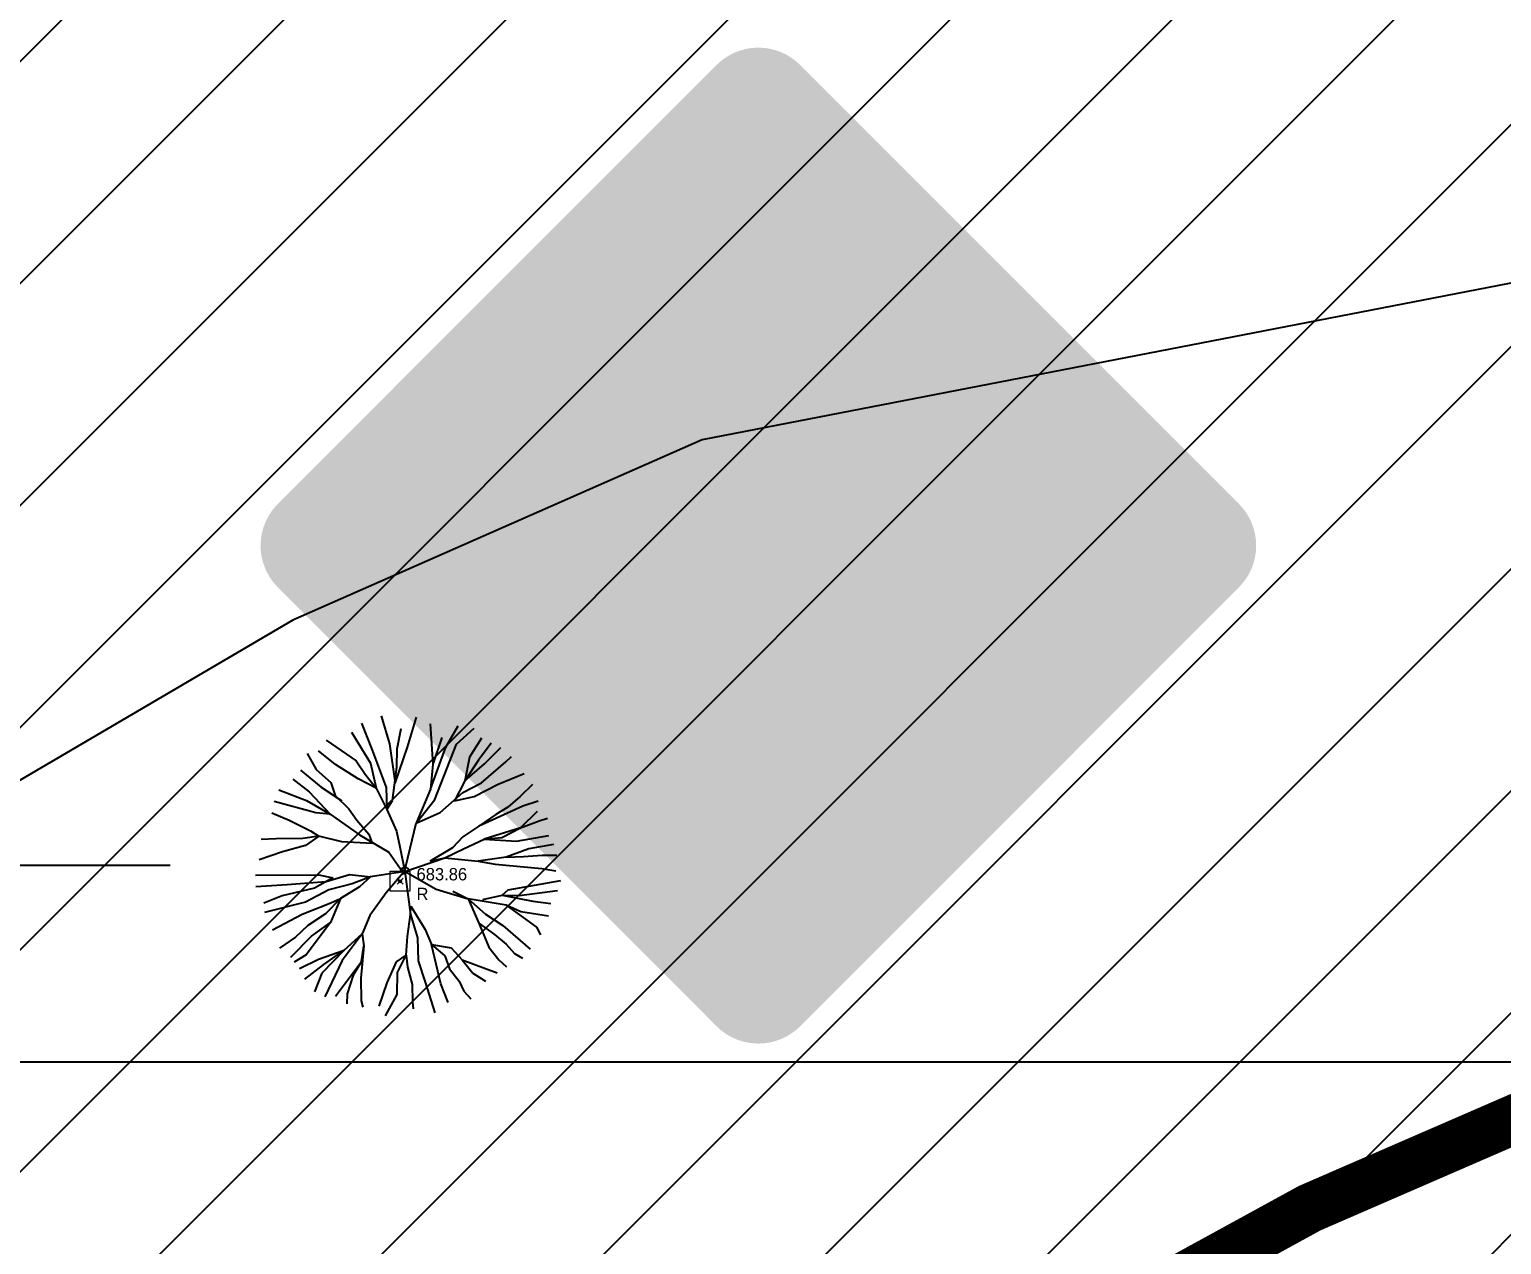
# Model space of a CAD drawing. Extents: x 350769 to 354978, y 6304672 to 6307963.
# Drawn here: x 352301.38 to 352316.27, y 6305998.15 to 6306010.44 of the extents above; entities that cross this region are included whole.
import ezdxf
from ezdxf import colors
from ezdxf.entities.mleader import LeaderData, LeaderLine
from ezdxf.math import Vec2, Vec3

# ---------------------------------------------------------------- set-up
doc = ezdxf.new("R2010")
doc.units = 0
doc.header["$PDMODE"] = 35
doc.header["$PDSIZE"] = 0.03
for name, pattern in [('4.0 - LO RECABARREN - DESNIVEL NUEVO$0$HIDDEN', [0.375, 0.25, -0.125]), ('CONTINUOS', [0]), ('DASHDOT', [1, 0.5, -0.25, 0, -0.25]), ('DASHED', [19.049999999999997, 12.7, -6.35])]:
    doc.linetypes.add(name, pattern=pattern)
doc.layers.get('0').update_dxf_attribs({"linetype": 'CONTINUOUS'})
doc.layers.get('Defpoints').update_dxf_attribs({"linetype": 'CONTINUOUS'})
for name, color, linetype in [('00_Señal proy 01', 7, 'CONTINUOUS'), ('02_Geo ext_Acotamiento', 7, 'CONTINUOUS'), ('03_Pav ext_HCV', 34, 'CONTINUOUS'), ('03_Pav ext_Txt', 2, 'CONTINUOS'), ('03_Pav ext_Vereda HC', 42, 'CONTINUOUS'), ('03_S2_Pav ext_Borde vereda', 7, 'CONTINUOUS'), ('03_S3_Pav ext_Cota', 2, 'CONTINUOUS'), ('1-coordenadas', 8, 'CONTINUOUS'), ('C-TINN', 5, 'CONTINUOUS'), ('C-TOPO-MINR', 8, 'CONTINUOUS'), ('Paisajismo', 253, 'CONTINUOUS'), ('SENAMARILLO', 252, 'CONTINUOUS'), ('SENNEGRO', 250, 'CONTINUOUS'), ('V-NODE-TEXT DIC 2012', 31, 'CONTINUOUS')]:
    doc.layers.add(name, color=color, linetype=linetype)
doc.layers.add('0_ASD_LINEA OFICIAL', color=253, linetype='DASHDOT', lineweight=20)
doc.layers.add('0_ASD_TOPOGRAFIA_ELEMENTOS', color=7, linetype='CONTINUOS', lineweight=5, true_color=0xbdbdbd)
doc.layers.get('00_Señal proy 01').off()
doc.styles.add('JPG_2MM', font='simplex.shx', dxfattribs={"height": 1})
doc.styles.add('ROMANS', font='romans.shx', dxfattribs={"width": 0.65})
doc.dimstyles.new('Principal', dxfattribs={"dimscale": 0, "dimtxt": 2, "dimasz": 2, "dimexe": 1, "dimexo": 1, "dimtad": 1, "dimrnd": 0.05, "dimzin": 1, "dimtxsty": 'ROMANS', "dimcen": 2.5, "dimclrt": 2, "dimaunit": 2, "dimadec": 0, "dimazin": 0, "dimtfac": 1, "dimtmove": 0, "dimatfit": 3, "dimfxl": 1, "dimfxlon": 1, "dimarcsym": 0})
pattern_1 = [(0, (0, 0), (0.15875, 0.3175), [0, -0.3175])]

# ---------------------------------------------------------------- blocks, each defined once
blk = doc.blocks.new('COORDENADAS')
at = {"layer": '1-coordenadas'}
blk.add_line((20, -200.625), (1420, -200.625), dxfattribs=at)
blk = doc.blocks.new('PF-03c')
at = {"layer": 'SENAMARILLO'}
h = blk.add_hatch(color=40, dxfattribs=at)
edge = h.paths.add_edge_path()
edge.add_line((4.909918784338515, -4.632780441083014), (0.4736670707352459, -0.1965287271887064))
edge.add_arc((0.05116690759314224, -0.6190288905054331), 0.597505460898787, 44.99999999999761, 135.0000000000024)
edge.add_line((-0.3713332556071691, -0.1965287271887064), (-4.807584969210438, -4.632780441083014))
edge.add_arc((-4.385084806010127, -5.055280604399741), 0.5975054608988369, 134.9999999999976, 224.9999999999976)
edge.add_line((-4.807584969152231, -5.477780767716467), (-0.3713332555489615, -9.914032481610775))
edge.add_arc((0.05116690759314224, -9.491532318294048), 0.597505460898787, 224.9999999999976, 315.0000000000024)
edge.add_line((0.4736670707934536, -9.914032480679452), (4.909918784396723, -5.477780766785145))
edge.add_arc((4.487418621138204, -5.055280604399741), 0.597505460898787, 315.0000000000024, 405.0000000000024)
at = {"layer": 'SENNEGRO'}
h = blk.add_hatch(color=256, dxfattribs=at)
h.paths.add_polyline_path([(0.4216435684938915, -7.536282231099904), (0.4216435684938915, -2.557070056907833), (0.9195647859014571, -2.557070056907833), (0.9195647859014571, -7.536282231099904)], flags=0)
h.paths.add_polyline_path([(-0.8231594750541262, -4.555691977031529), (-0.3252382576465607, -5.551534411497414), (-0.3252382576465607, -7.536282231099904), (-0.8231594750541262, -7.536282231099904), (-0.8231594750541262, -5.669077665545046), (-1.321080692461692, -4.673235231079161), (-1.321080692461692, -2.557070056907833), (-0.8231594750541262, -2.557070056907833)], flags=0)
edge = h.paths.add_edge_path(flags=16)
edge.add_line((4.708907580701634, -4.822222932241857), (0.272655867098365, -0.3859712183475494))
edge.add_arc((0.04820265539456159, -0.6104244301095605), 0.3174247761025172, 45, 135)
edge.add_line((-0.1762505563092418, -0.385971219278872), (-4.612502269912511, -4.82222293317318))
edge.add_arc((-4.3880490581505, -5.046676144003868), 0.3174247761025172, 135, 225)
edge.add_line((-4.612502269912511, -5.271129355765879), (-0.1762505563092418, -9.707381069660187))
edge.add_arc((0.04820265539456159, -9.482927857898176), 0.3174247761025172, 225, 315)
edge.add_line((0.272655867098365, -9.707381068728864), (4.708907580701634, -5.271129354834557))
edge.add_arc((4.484454368939623, -5.046676144003868), 0.3174247761025172, 315, 404.9999999999999)
edge = h.paths.add_edge_path()
edge.add_line((4.840938881679904, -4.69019163120538), (0.4046871680766344, -0.2539399173110723))
edge.add_arc((0.04820265539456159, -0.6104244301095605), 0.5041452326333804, 45, 135)
edge.add_line((-0.3082818572875112, -0.2539399182423949), (-4.744533570890781, -4.690191632136703))
edge.add_arc((-4.3880490581505, -5.046676144003868), 0.5041452326333804, 135, 225)
edge.add_line((-4.744533570832573, -5.403160656802356), (-0.3082818572293036, -9.839412370696664))
edge.add_arc((0.04820265539456159, -9.482927857898176), 0.5041452326333804, 225, 315)
edge.add_line((0.4046871680766344, -9.839412369765341), (4.840938881679904, -5.403160655871034))
edge.add_arc((4.484454368939623, -5.046676144003868), 0.5041452326333804, 315, 404.9999999999999)
blk = doc.blocks.new('_Dot')
at = {"color": 0, "linetype": 'ByBlock', "lineweight": -2}
blk.add_line((-0.5, 0), (-1, 0), dxfattribs=at)
at = {"color": 0, "linetype": 'ByBlock', "const_width": 0.5}
blk.add_lwpolyline([(-0.25, 0, 1), (0.25, 0, 1)], format="xyb", close=True, dxfattribs=at)
blk = doc.blocks.new('A$C27410629')
at = {"true_color": 0x136734, "transparency": 33554559}
h = blk.add_hatch(dxfattribs=at)
h.set_pattern_fill('ANSI31', color=116, scale=0.5)
h.set_pattern_definition([(45, (-8759.562515186517, -519.1035735587502), (-1.122532015133644, 1.122532015133644), [])])
h.paths.add_polyline_path([(137.5068959888558, 1252.464406617455, 0.1176268807227723), (109.8147584422568, 1254.193915082657, 0.06692451075002814), (94.44469839795602, 1249.334472017372, 0.3153492887079504), (64.30173641118381, 1196.270282113329, 0.02268268711599586), (65.7292635223912, 1185.310127003227), (112.3603922077091, 1218.953454515778), (153.4782689701005, 1161.962272479494), (172.1053089193083, 1139.480769404351), (187.9579650288579, 1141.807885415954), (193.565073162812, 1120.465553675225), (224.197974734232, 1050.129297271156), (250.6203797236194, 989.4787086543838), (268.1526288855184, 972.7353945672494, 7.254700715645028e-06), (291.4898137452492, 983.2987389690225), (238.1945199318034, 1105.633967029937), (205.2934048173047, 1181.112163638985), (177.0531538182076, 1197.651557407602)])
blk = doc.blocks.new('1.0 - LO RECABARREN LOTEO PARQUE - VEGETACION EXISTENTE ETAPA MUNICIPAL__2024')
at = {"layer": 'Paisajismo'}
for p, q in [((352304.7405296857, 6306003.423889788), (352304.8475865034, 6306003.150869861)), ((352304.9376527276, 6306003.496524324), (352305.0238547487, 6306003.213398565)), ((352305.1003261153, 6306003.164787542), (352305.1415969235, 6306003.369592779)), ((352305.2063539486, 6306003.181802941), (352305.2965408916, 6306003.482710714)), ((352305.4361381659, 6306003.41673791), (352305.4620626734, 6306003.008441289)), ((352305.5936662361, 6306003.181527593), (352305.7174575753, 6306003.397351405)), ((352305.6996344922, 6306003.209540182), (352305.8804149725, 6306003.374332849)), ((352304.3819670944, 6306003.253108601), (352304.6865595473, 6306003.041772366)), ((352304.6388005077, 6306003.333267967), (352304.830065803, 6306003.020008776)), ((352305.0238547487, 6306003.213398565), (352305.0797732591, 6306002.818245365)), ((352305.5513068516, 6306003.277754092), (352305.4620626734, 6306003.008441289)), ((352305.5719425677, 6306002.884884392), (352305.6996344922, 6306003.209540182)), ((352305.9545469731, 6306003.273238117), (352305.8311542955, 6306003.078519312)), ((352306.0521719281, 6306003.222132854), (352305.9221380628, 6306003.048651583)), ((352304.1923686458, 6306003.116517274), (352304.2828466772, 6306002.955947423)), ((352304.4776858157, 6306003.005549634), (352304.3042188512, 6306003.142536475)), ((352304.8475865034, 6306003.150869861), (352304.990093759, 6306002.774387973)), ((352305.0797732591, 6306002.818245365), (352305.2063539486, 6306003.181802941)), ((352305.0967986106, 6306002.977958535), (352305.1003261153, 6306003.164787542)), ((352305.4386052611, 6306002.756575231), (352305.5936662361, 6306003.181527593)), ((352305.8311542955, 6306003.078519312), (352305.7844002277, 6306002.840128694)), ((352305.9848305357, 6306003.012280684), (352306.1499298843, 6306003.178062288)), ((352306.2012334595, 6306003.031863558), (352306.2583786406, 6306003.086853521)), ((352304.1245088715, 6306002.948880863), (352304.3325100179, 6306002.776054776)), ((352304.2828466772, 6306002.955947423), (352304.4299396934, 6306002.822343479)), ((352304.7073370763, 6306002.860464643), (352304.4776858157, 6306003.005549634)), ((352304.6865595473, 6306003.041772366), (352304.777566714, 6306002.909227373)), ((352304.777566714, 6306002.909227373), (352304.8870938711, 6306002.766988277)), ((352304.830065803, 6306003.020008776), (352304.8870938711, 6306002.766988277)), ((352305.0530585389, 6306002.642372447), (352305.0967986106, 6306002.977958535)), ((352305.4620626734, 6306003.008441289), (352305.4386052611, 6306002.756575231)), ((352305.9221380628, 6306003.048651583), (352305.7844002277, 6306002.840128694)), ((352305.7844002277, 6306002.840128694), (352305.9848305357, 6306003.012280684)), ((352305.9541381538, 6306002.821599268), (352306.2012334595, 6306003.031863558)), ((352306.1217711042, 6306002.805608949), (352306.3843625788, 6306002.9132502)), ((352304.0453463825, 6306002.858888705), (352304.2119065111, 6306002.729069739)), ((352304.3325100179, 6306002.776054776), (352304.5411751152, 6306002.638403361)), ((352304.4299396934, 6306002.822343479), (352304.4742091902, 6306002.690680937)), ((352304.8870938711, 6306002.766988277), (352304.7073370763, 6306002.860464643)), ((352304.8870938711, 6306002.766988277), (352304.9952089299, 6306002.550016507)), ((352304.990093759, 6306002.774387973), (352304.9952089299, 6306002.550016507)), ((352305.4386052611, 6306002.756575231), (352305.291864211, 6306002.413588688)), ((352305.4834038785, 6306002.652936768), (352305.5719425677, 6306002.884884392)), ((352305.7844002277, 6306002.840128694), (352305.681993529, 6306002.637976056)), ((352305.7652441183, 6306002.722373139), (352305.9541381538, 6306002.821599268)), ((352305.8800327844, 6306002.683499034), (352306.1217711042, 6306002.805608949)), ((352306.4680826089, 6306002.802551092), (352306.3442709263, 6306002.683406508)), ((352304.278318167, 6306002.516692187), (352303.857932787, 6306002.630191206)), ((352303.9048833137, 6306002.748154044), (352304.1833735081, 6306002.640103268)), ((352304.1833735081, 6306002.640103268), (352304.4239429398, 6306002.504734401)), ((352304.2119065111, 6306002.729069739), (352304.4239429398, 6306002.504734401)), ((352304.4742091902, 6306002.690680937), (352304.6119540121, 6306002.557252714)), ((352304.9952089299, 6306002.550016507), (352305.0530585389, 6306002.642372447)), ((352305.291864211, 6306002.413588688), (352305.4834038785, 6306002.652936768)), ((352305.5370204643, 6306002.521096964), (352305.7652441183, 6306002.722373139)), ((352305.681993529, 6306002.637976056), (352305.8800327844, 6306002.683499034)), ((352306.3442709263, 6306002.683406508), (352306.2206345511, 6306002.573603824)), ((352306.5270147262, 6306002.636096078), (352306.37108026, 6306002.582740654)), ((352303.8346885797, 6306002.518030857), (352304.0093509807, 6306002.444358522)), ((352304.4239429398, 6306002.504734401), (352304.278318167, 6306002.516692187)), ((352304.4239429398, 6306002.504734401), (352304.719188289, 6306002.293574647)), ((352304.6119540121, 6306002.557252714), (352304.6939668272, 6306002.443567183)), ((352304.9952089299, 6306002.550016507), (352305.0939768997, 6306002.333221998)), ((352305.291864211, 6306002.413588688), (352305.5370204643, 6306002.521096964)), ((352306.0977036651, 6306002.501166317), (352305.9271532368, 6306002.382904204)), ((352306.37108026, 6306002.582740654), (352306.0230834114, 6306002.427449792)), ((352306.2206345511, 6306002.573603824), (352306.0977036651, 6306002.501166317)), ((352306.5179826703, 6306002.530704858), (352306.3476212764, 6306002.365620948)), ((352306.5359861765, 6306002.43682222), (352306.6206435479, 6306002.463258659)), ((352304.0093509807, 6306002.444358522), (352304.2255870466, 6306002.334714031)), ((352304.2255870466, 6306002.334714031), (352304.3075382325, 6306002.282657342)), ((352304.6939668272, 6306002.443567183), (352304.8128410732, 6306002.301150825)), ((352305.0939768997, 6306002.333221998), (352305.1283690966, 6306002.17371188)), ((352305.1698155021, 6306001.89258553), (352305.291864211, 6306002.413588688)), ((352305.9271532368, 6306002.382904204), (352305.7661262954, 6306002.273807487)), ((352306.0230834114, 6306002.427449792), (352305.9271532368, 6306002.382904204)), ((352306.3476212764, 6306002.365620948), (352305.9807698373, 6306002.25106518)), ((352306.1587283168, 6306002.266394798), (352306.3476212764, 6306002.365620948)), ((352306.3476212764, 6306002.365620948), (352306.5359861765, 6306002.43682222)), ((352303.876840141, 6306002.253410043), (352303.7271015075, 6306002.246892818)), ((352304.1480986676, 6306002.25763364), (352303.876840141, 6306002.253410043)), ((352304.1735204156, 6306002.187910537), (352303.9398843707, 6306002.121947386)), ((352304.3075382325, 6306002.282657342), (352304.1480986676, 6306002.25763364)), ((352304.3075382325, 6306002.282657342), (352304.1735204156, 6306002.187910537)), ((352304.5401715537, 6306002.222196093), (352304.3075382325, 6306002.282657342)), ((352304.8484678945, 6306002.207030743), (352304.5401715537, 6306002.222196093)), ((352304.719188289, 6306002.293574647), (352305.0151380662, 6306002.11978087)), ((352304.8128410732, 6306002.301150825), (352304.8484678945, 6306002.207030743)), ((352305.1283690966, 6306002.17371188), (352305.1773308839, 6306001.924667292)), ((352305.6611852035, 6306002.163651819), (352305.4341961738, 6306002.02776568)), ((352305.7661262954, 6306002.273807487), (352305.6611852035, 6306002.163651819)), ((352305.7731815947, 6306002.152192014), (352305.9807698373, 6306002.25106518)), ((352305.9807698373, 6306002.25106518), (352306.1587283168, 6306002.266394798)), ((352305.9807698373, 6306002.25106518), (352306.3081218268, 6306002.232056768)), ((352306.3081218268, 6306002.232056768), (352306.6331403007, 6306002.289257196)), ((352306.6806910157, 6306002.196872446), (352306.433374123, 6306002.152279874)), ((352303.9398843707, 6306002.121947386), (352303.7059826702, 6306002.041914186)), ((352305.0151380662, 6306002.11978087), (352305.1334831917, 6306001.949340435)), ((352305.1773308839, 6306001.924667292), (352305.5844639427, 6306002.062307763)), ((352305.4341961738, 6306002.02776568), (352305.5844639427, 6306002.062307763)), ((352305.5844639427, 6306002.062307763), (352305.7731815947, 6306002.152192014)), ((352305.5844639427, 6306002.062307763), (352305.9204509794, 6306002.027929168)), ((352306.2017621134, 6306002.069342241), (352305.9204509794, 6306002.027929168)), ((352305.9204509794, 6306002.027929168), (352306.0924169369, 6306001.996856096)), ((352306.433374123, 6306002.152279874), (352306.2017621134, 6306002.069342241)), ((352306.2017621134, 6306002.069342241), (352306.3795442096, 6306002.07532998)), ((352306.3795442096, 6306002.07532998), (352306.5668508686, 6306002.090483095)), ((352306.5668508686, 6306002.090483095), (352306.7164131336, 6306002.087659222)), ((352303.6678623581, 6306001.887809905), (352304.3087342439, 6306001.889784586)), ((352304.3087342439, 6306001.889784586), (352304.4489954714, 6306001.858986583)), ((352304.3830251588, 6306001.823337875), (352304.6181277435, 6306001.893657477)), ((352304.6181277435, 6306001.893657477), (352304.8327702095, 6306001.870915188)), ((352304.8327702095, 6306001.870915188), (352304.6444063705, 6306001.799713117)), ((352304.8327702095, 6306001.870915188), (352304.7186583825, 6306001.770277102)), ((352305.1773308839, 6306001.924667292), (352304.8327702095, 6306001.870915188)), ((352304.8327702095, 6306001.870915188), (352304.8327702095, 6306001.870915188)), ((352305.1608211504, 6306001.911444991), (352304.9886822698, 6306001.709109884)), ((352305.1334831917, 6306001.949340435), (352305.4943378771, 6306001.746287125)), ((352305.1773308839, 6306001.924667292), (352305.2370125047, 6306001.489491501)), ((352306.0924169369, 6306001.996856096), (352306.5634080351, 6306001.95277601)), ((352306.5634080351, 6306001.95277601), (352306.7038020868, 6306001.929012838)), ((352303.6713676241, 6306001.771361282), (352303.9897176335, 6306001.793384608)), ((352304.2639727489, 6306001.756918099), (352303.9385559774, 6306001.678612918)), ((352303.9897176335, 6306001.793384608), (352304.3830251588, 6306001.823337875)), ((352304.4094801692, 6306001.738735395), (352304.1733193434, 6306001.612367637)), ((352304.4489954714, 6306001.858986583), (352304.2639727489, 6306001.756918099)), ((352304.6444063705, 6306001.799713117), (352304.4094801692, 6306001.738735395)), ((352304.7186583825, 6306001.770277102), (352304.5294126711, 6306001.652367973)), ((352305.4943378771, 6306001.746287125), (352305.8197431858, 6306001.646694977)), ((352305.6622437491, 6306001.724427268), (352305.8197431858, 6306001.646694977)), ((352306.2212554124, 6306001.734037725), (352306.1640085088, 6306001.685856456)), ((352306.7512197981, 6306001.829593261), (352306.2212554124, 6306001.734037725)), ((352306.3329595104, 6306001.682666505), (352306.7212017609, 6306001.731635743)), ((352303.9385559774, 6306001.678612918), (352303.7540643816, 6306001.604684277)), ((352304.1733193434, 6306001.612367637), (352303.759905542, 6306001.508036219)), ((352304.1392516263, 6306001.4918497), (352304.4301344003, 6306001.605994384)), ((352304.5294126711, 6306001.652367973), (352304.3768520366, 6306001.496387698)), ((352304.5294126711, 6306001.652367973), (352304.4264152641, 6306001.4090159)), ((352304.4301344003, 6306001.605994384), (352304.5294126711, 6306001.652367973)), ((352304.9886822698, 6306001.709109884), (352304.8253624482, 6306001.478574197)), ((352305.2370125047, 6306001.489491501), (352305.238599881, 6306001.573564515)), ((352305.238599881, 6306001.573564515), (352305.3837538447, 6306001.337204557)), ((352306.2019387719, 6306001.583409853), (352305.8197431858, 6306001.646694977)), ((352305.8197431858, 6306001.646694977), (352305.9273291388, 6306001.401699908)), ((352305.8197431858, 6306001.646694977), (352305.9945269126, 6306001.493878567)), ((352305.9659690739, 6306001.640333481), (352306.1640085088, 6306001.685856456)), ((352306.1640085088, 6306001.685856456), (352306.4726896088, 6306001.62372853)), ((352306.1640085088, 6306001.685856456), (352306.3329595104, 6306001.682666505)), ((352306.2019387719, 6306001.583409853), (352306.5100128338, 6306001.362638181)), ((352306.3502664125, 6306001.515195943), (352306.2019387719, 6306001.583409853)), ((352306.4726896088, 6306001.62372853), (352306.6553214581, 6306001.599167999)), ((352303.8405322355, 6306001.335628434), (352304.1392516263, 6306001.4918497)), ((352304.3768520366, 6306001.496387698), (352304.1969534289, 6306001.378302087)), ((352304.8253624482, 6306001.478574197), (352304.747053811, 6306001.293157127)), ((352305.2047371094, 6306001.265826004), (352305.2370125047, 6306001.489491501)), ((352305.2370125047, 6306001.489491501), (352305.3073853359, 6306001.25454348)), ((352305.9945269126, 6306001.493878567), (352306.1700150674, 6306001.378428134)), ((352306.629991246, 6306001.472535982), (352306.3502664125, 6306001.515195943)), ((352304.0254221806, 6306001.057676953), (352304.2336889284, 6306001.271905661)), ((352304.1969534289, 6306001.378302087), (352304.0731406704, 6306001.259157524)), ((352304.4264152641, 6306001.4090159), (352304.180825161, 6306001.082892542)), ((352304.2336889284, 6306001.271905661), (352304.4264152641, 6306001.4090159)), ((352304.747053811, 6306001.293157127), (352304.5456379193, 6306001.02596145)), ((352304.5662733307, 6306001.128364459), (352304.747053811, 6306001.293157127)), ((352304.747053811, 6306001.293157127), (352304.7634562287, 6306001.17136595)), ((352305.1918614399, 6306001.079174278), (352305.2047371094, 6306001.265826004)), ((352305.3837538447, 6306001.337204557), (352305.4463647969, 6306001.186506073)), ((352305.9273291388, 6306001.401699908), (352306.027333151, 6306001.160627983)), ((352305.9273291388, 6306001.401699908), (352306.0841230716, 6306001.28660166)), ((352306.0841230716, 6306001.28660166), (352306.203878129, 6306001.190893158)), ((352306.1700150674, 6306001.378428134), (352306.4460360129, 6306001.139597286)), ((352306.5100128338, 6306001.362638181), (352306.5507893599, 6306001.284456269)), ((352304.0731406704, 6306001.259157524), (352303.912113729, 6306001.150060807)), ((352304.30674159, 6306001.038290448), (352304.5662733307, 6306001.128364459)), ((352304.5662733307, 6306001.128364459), (352304.3392831967, 6306000.896926939)), ((352304.3578032156, 6306000.982784237), (352304.5662733307, 6306001.128364459)), ((352304.7634562287, 6306001.17136595), (352304.7327055427, 6306000.847274086)), ((352304.7417625614, 6306001.012914007), (352304.7634562287, 6306001.17136595)), ((352305.3073853359, 6306001.25454348), (352305.3123230623, 6306001.020830935)), ((352305.5414658177, 6306000.789779137), (352305.4463647969, 6306001.186506073)), ((352305.4463647969, 6306001.186506073), (352305.4463647969, 6306001.186506073)), ((352305.4463647969, 6306001.186506073), (352305.6469275223, 6306001.153735588)), ((352305.4463647969, 6306001.186506073), (352305.5844634613, 6306001.071761589)), ((352305.6469275223, 6306001.153735588), (352305.7573035342, 6306001.032014767)), ((352306.027333151, 6306001.160627983), (352306.1305368558, 6306001.032005244)), ((352306.203878129, 6306001.190893158), (352306.2862436813, 6306001.095889826)), ((352304.180825161, 6306001.082892542), (352304.059690348, 6306001.007767665)), ((352304.1148120317, 6306000.943389839), (352304.30674159, 6306001.038290448)), ((352304.1680283836, 6306000.83685103), (352304.3578032156, 6306000.982784237)), ((352304.5456379193, 6306001.02596145), (352304.3703253766, 6306000.655481075)), ((352304.4756924614, 6306000.662115495), (352304.7417625614, 6306001.012914007)), ((352304.7417625614, 6306001.012914007), (352304.6549886931, 6306000.874380475)), ((352304.999414321, 6306000.800013571), (352305.0949143633, 6306001.00933408)), ((352305.0949143633, 6306001.00933408), (352305.1918614399, 6306001.079174278)), ((352305.1043820677, 6306000.90327479), (352305.1918614399, 6306001.079174278)), ((352305.1918614399, 6306001.079174278), (352305.2066186408, 6306000.957962857)), ((352305.3123230623, 6306001.020830935), (352305.3830475695, 6306000.804565912)), ((352305.5844634613, 6306001.071761589), (352305.6287329434, 6306000.940098267)), ((352305.7573035342, 6306001.032014767), (352306.1125003455, 6306000.898151461)), ((352305.7573035342, 6306001.032014767), (352305.8674138979, 6306000.896224286)), ((352306.1305368558, 6306001.032005244), (352306.2066443413, 6306000.960193718)), ((352306.2862436813, 6306001.095889826), (352306.3694911207, 6306001.04759433)), ((352304.3392831967, 6306000.896926939), (352304.2653006214, 6306000.708312563)), ((352304.6549886931, 6306000.874380475), (352304.595375339, 6306000.688610421)), ((352304.7327055427, 6306000.847274086), (352304.7353617568, 6306000.614987892)), ((352305.1001490591, 6306000.679079826), (352305.1043820677, 6306000.90327479)), ((352305.2066186408, 6306000.957962857), (352305.252575442, 6306000.78115885)), ((352305.6287329434, 6306000.940098267), (352305.7292635972, 6306000.816718672)), ((352305.8674138979, 6306000.896224286), (352305.9926661942, 6306000.816447394)), ((352304.595375339, 6306000.688610421), (352304.5934352255, 6306000.585855208)), ((352304.9174624794, 6306000.562287519), (352304.999414321, 6306000.800013571)), ((352304.9839196593, 6306000.466344667), (352305.1001490591, 6306000.679079826)), ((352305.252575442, 6306000.78115885), (352305.2562944455, 6306000.605152201)), ((352305.3830475695, 6306000.804565912), (352305.4800517797, 6306000.49435651)), ((352305.6153154362, 6306000.598373552), (352305.5414658177, 6306000.789779137)), ((352305.7292635972, 6306000.816718672), (352305.7740622146, 6306000.713080209)), ((352305.7740622146, 6306000.713080209), (352305.8474323393, 6306000.636936357)), ((352304.7353617568, 6306000.614987892), (352304.7552853076, 6306000.551274639)), ((352305.2562944455, 6306000.605152201), (352305.2620056654, 6306000.534669821))]:
    blk.add_line(p, q, dxfattribs=at)
blk.add_lwpolyline([(352305.2206952077, 6306001.924667291, 0.9999999999999999), (352305.1339665602, 6306001.924667291)], format="xyb", dxfattribs=at)
blk = doc.blocks.new('TOPOGRAFIA')
at = {"layer": '0_ASD_LINEA OFICIAL', "ltscale": 8, "const_width": 0.5}
blk.add_lwpolyline([(390427.742220837, 6302814.067302241), (390462.175169294, 6302752.281984893), (390383.0708512056, 6302730.60460566), (390309.799280958, 6302723.34933251), (390311.3694829855, 6302703.307175558), (390386.7450058985, 6302710.87060822), (390472.1157813581, 6302734.447625814), (390495.6666031898, 6302745.107885282), (390523.3047577998, 6302756.108814369), (390473.7988608223, 6302802.290811195, -0.151018922054954), (390428.284824325, 6302881.718520356), (390391.7076271252, 6302986.357196383, -0.03536723877870568), (390370.1826827545, 6302995.883561216, 0.281090384313248), (390309.6791110245, 6302995.975573557), (390362.1061406052, 6302925.87386779), (390362.1051407481, 6302925.873120026), (390363.124082257, 6302924.510663705, -0.03343587294185583), (390384.9297867847, 6302890.883640137), (390427.742220837, 6302814.067302241)], format="xyb", dxfattribs=at)
blk.add_lwpolyline([(390427.742220837, 6302814.067302241), (390462.175169294, 6302752.281984893), (390383.0708512056, 6302730.60460566), (390309.799280958, 6302723.34933251), (390311.3694829855, 6302703.307175558), (390386.7450058985, 6302710.87060822), (390472.1157813581, 6302734.447625814), (390495.6666031898, 6302745.107885282), (390523.3047577998, 6302756.108814369), (390473.7988608223, 6302802.290811195, -0.151018922054954), (390428.284824325, 6302881.718520356), (390391.7076271252, 6302986.357196383, -0.03536723877870568), (390370.1826827545, 6302995.883561216, 0.281090384313248), (390309.6791110245, 6302995.975573557), (390362.1061406052, 6302925.87386779), (390362.1051407481, 6302925.873120026), (390363.124082257, 6302924.510663705, -0.03343587294185583), (390384.9297867847, 6302890.883640137), (390427.742220837, 6302814.067302241)], format="xyb", dxfattribs=at)
at = {"layer": '1-coordenadas', "color": 9, "linetype": '4.0 - LO RECABARREN - DESNIVEL NUEVO$0$HIDDEN', "lineweight": 0, "ltscale": 50, "true_color": 0xbdbdbd}
blk.add_line((390200, 6303000), (390900, 6303000), dxfattribs=at)
at = {"layer": 'C-TINN', "color": 9, "linetype": 'Continuous', "lineweight": 0, "true_color": 0xbdbdbd, "elevation": 683.863}
blk.add_lwpolyline([(390305.03, 6303001.726000001), (390305.03, 6303001.926), (390305.23, 6303001.926), (390305.23, 6303001.726000001), (390305.03, 6303001.726000001)], dxfattribs=at)
at = {"layer": 'C-TINN', "color": 9, "linetype": 'Continuous', "lineweight": 0, "true_color": 0xbdbdbd}
blk.add_point((390305.13, 6303001.826, 683.863), dxfattribs=at)
at = {"layer": 'C-TOPO-MINR', "color": 9, "linetype": 'Continuous', "lineweight": -3, "true_color": 0xbdbdbd, "elevation": 684}
blk.add_lwpolyline([(390338.2265014327, 6303010.347647564), (390330.6016092715, 6303009.168125828), (390322.7510880829, 6303008.084968912), (390319.7703011364, 6303008.374960227), (390316.98766, 6303007.992645), (390308.1857864924, 6303006.288200436), (390304.0442305195, 6303004.464806818), (390300.6832771084, 6303002.492293173)], dxfattribs=at)
at = {"layer": 'V-NODE-TEXT DIC 2012', "color": 9, "lineweight": 0, "true_color": 0xbdbdbd}
blk.add_point((390305.13, 6303001.826), dxfattribs=at)
for s, p in [('683.86', (390305.2967893219, 6303001.834210678)), ('R', (390305.2967893219, 6303001.634210679))]:
    blk.add_text(s, height=0.125, dxfattribs=at).set_placement(p)
blk = doc.blocks.new('*D5099')
at = {"layer": '02_Geo ext_Acotamiento', "color": 0, "lineweight": -2, "transparency": 16777216}
blk.add_line((352297.7560128351, 6306011.046533545), (352294.614327257, 6306014.733620347), dxfattribs=at)
at = {"layer": '02_Geo ext_Acotamiento', "color": 0, "transparency": 16777216}
blk.add_solid([(352294.7411869653, 6306014.841714714), (352294.4874675488, 6306014.625525979), (352293.9657610529, 6306015.494778594)], dxfattribs=at)
at = {"layer": 'Defpoints', "color": 0, "transparency": 16777216}
for p in [(352293.9657610529, 6306015.494778594), (352314.6018932038, 6305991.276183643)]:
    blk.add_point(p, dxfattribs=at)
at = {"layer": '02_Geo ext_Acotamiento', "color": 2, "transparency": 16777216, "insert": (352297.2003854872, 6306013.098226072), "char_height": 1, "attachment_point": 5, "rotation": 310.4335868410931, "style": 'ROMANS'}
blk.add_mtext('R31,80', dxfattribs=at)

msp = doc.modelspace()

# ---------------------------------------------------------------- hatches: boundary and pattern name
at = {"layer": '03_Pav ext_HCV'}
h = msp.add_hatch(dxfattribs=at)
h.set_pattern_fill('SWAMP', color=256, scale=0.025, angle=-5.87842838446813e-10, style=0)
h.set_pattern_definition([(359.9999999994121, (0, 0), (0.3175000000056422, 0.5499261309017425), [0.079375, -0.555625]), (90, (0.0396875, -4.072298054325074e-13), (-0.3174999999943578, 0.5499261309082575), [0.0396875, -1.06016476181]), (90, (0.049609375, -5.089262344881718e-13), (-0.3174999999943578, 0.5499261309082575), [0.03175, -1.06810226181]), (90, (0.029765625, -3.05311331771918e-13), (-0.3174999999943578, 0.5499261309082575), [0.03175, -1.06810226181]), (59.99999999941215, (0.05953125000000001, -6.108447081487611e-13), (-0.3174999995629745, 0.5499261311573168), [0.0254, -0.6096]), (119.9999999994121, (0.01984375, -2.036149027162537e-13), (-0.6349999995686166, 2.555744082988348e-10), [0.02539999999999999, -0.6095999999999997])])
edge = h.paths.add_edge_path()
edge.add_arc((352322.619927122, 6305957.952454516), 80.08939411852869, 61.47306009504361, 125.474074679176)
edge.add_arc((352321.2207757978, 6305962.994508756), 75.19250834106197, 126.8356006899431, 131.1207315314658)
edge.add_arc((352321.2207751991, 6305962.99450948), 75.19250740217743, 131.1207315504124, 162.7233444990002)
edge.add_arc((352299.0098645174, 6305969.946323255), 51.91913778424347, 162.769511835717, 181.5472097706088)
edge.add_line((352247.1096555825, 6305968.544474194), (352254.11489188, 6305968.473110226))
edge.add_arc((352299.0099400221, 6305969.94632122), 44.91921301972378, 162.4640258048755, 181.8794610623626, ccw=False)
edge.add_arc((352321.2207752036, 6305962.994509478), 68.1925074070583, 131.120731549531, 162.5173611113209, ccw=False)
edge.add_arc((352279.6623574644, 6306010.599035608), 4.99999999511551, 112.33172781377209, 131.1207315448529, ccw=False)
edge.add_line((352277.762515263, 6306015.224032857), (352283.6096528716, 6306017.625902134))
edge.add_arc((352283.8376339361, 6306017.070902464), 0.5999999996039481, -36.06801098736048, 112.3317278488226, ccw=False)
edge.add_line((352284.3226251645, 6306016.717655372), (352280.5182882363, 6306011.50930614))
edge.add_arc((352276.4806811295, 6306014.458497359), 4.999999999650124, 311.0019859931714, 323.8544696634246, ccw=False)
edge.add_arc((352321.2207752049, 6305962.994509477), 63.19250740856091, 131.0019859967045, 162.3975793612382)
edge.add_line((352260.9870741788, 6305982.104565816), (352259.4697379309, 6305977.322016968))
edge.add_arc((352329.3286668259, 6305955.158210923), 73.29054676273348, 162.3975793614011, 169.5581932157914)
edge.add_line((352257.2518488735, 6305968.441153317), (352264.3677510897, 6305968.368661969))
edge.add_arc((352329.328666818, 6305955.158210922), 66.2905467553442, 162.3975793610692, 168.5050789161063, ccw=False)
edge.add_line((352266.1419831768, 6305975.205145839), (352267.6593194248, 6305979.987694686))
edge.add_arc((352321.2207752089, 6305962.994509473), 56.19250741357776, 131.6981191326176, 162.3975793608672, ccw=False)
edge.add_arc((352256.6228667465, 6306039.255840346), 43.79092323785886, 308.4295388356934, 322.1572298501613)
edge.add_arc((352311.1196399244, 6305997.456961951), 24.89213509479481, 133.5611589344882, 143.1358287319911, ccw=False)
edge.add_arc((352314.6003614612, 6305991.279121158), 31.81485186321546, 104.643980751415, 130.4349182121786, ccw=False)
edge.add_arc((352322.6190903757, 6305957.949121572), 66.09274697598896, 63.24960656592111, 104.0648960359133, ccw=False)
edge.add_arc((352351.0173937814, 6306014.289436486), 3.000000000966762, 23.066713618244307, 63.2489537663007, ccw=False)
edge.add_line((352353.7775416014, 6306015.464844507), (352355.0256382796, 6306012.534005799))
edge.add_arc((352357.7857860881, 6306013.709413815), 2.999999988096044, 203.0667136067317, 239.1495079688138)
edge.add_line((352356.2473872155, 6306011.133888852), (352356.61527247, 6306010.904603812))
edge.add_arc((352584.9094736061, 6306378.55831641), 432.7672522953011, 238.1618283223467, 245.3281581197215)
edge.add_arc((352405.5157971045, 6305988.023042744), 2.999999999582114, 245.3281581182463, 280.552718719417)
edge.add_line((352406.0652175725, 6305985.073782303), (352409.3647523095, 6305985.688455695))
edge.add_arc((352409.9141727776, 6305982.739195254), 3.000000000501907, 66.0688925393651, 100.55271871615957, ccw=False)
edge.add_arc((352454.232007788, 6306082.601662854), 106.254670083535, 246.0688925455862, 268.0212033039081)
edge.add_arc((352451.0203387033, 6305990.059486728), 13.65678896145234, 268.0812174210845, 272.7008197288796)
edge.add_arc((352446.0283097071, 6306093.28206499), 116.9999999781904, 272.7608379982536, 279.7374951372363)
edge.add_arc((352596.0415865867, 6305224.025225505), 765.1063098174097, 98.36767084347122, 99.79971047001652, ccw=False)
edge.add_arc((352463.4927121162, 6306123.845761899), 144.4245562750382, 278.4436931224526, 283.1729189080482)
edge.add_arc((352463.4927114095, 6306123.845764496), 144.4245589651982, 283.1729189461994, 283.6462633768381)
edge.add_line((352497.5663418849, 6305983.498192595), (352495.9099347821, 6305990.600186132))
edge.add_line((352495.9099347821, 6305990.600186132), (352492.9982529592, 6305990.597078585))
edge.add_arc((352492.997149095, 6305991.19707757), 0.5999999999169152, 117.2317257187984, 270.1054113283246, ccw=False)
edge.add_line((352492.7225948891, 6305991.73057545), (352495.3422021209, 6305993.034390673))
edge.add_line((352495.3422021209, 6305993.034390673), (352493.6820656086, 6306000.152374386))
edge.add_arc((352516.413915744, 6305900.00095254), 102.6988038310602, 102.7880341013109, 109.8631656702423)
edge.add_arc((352446.0283097106, 6306093.282064974), 102.9999999628794, 275.4077953889236, 290.1557928994871, ccw=False)
edge.add_line((352455.7354173818, 6305990.740502411), (352459.2428169689, 6305990.830949344))
edge.add_line((352459.2428169689, 6305990.830949344), (352455.7354173818, 6305990.740502411))
edge.add_arc((352446.0283097163, 6306093.282064981), 102.9999999688386, 272.77670023942414, 275.4077953854228, ccw=False)
edge.add_arc((352454.2320077872, 6306082.601662847), 92.2546700768757, 261.64112423867033, 268.00350096024573, ccw=False)
edge.add_line((352440.8206754049, 6305991.327020614), (352444.24992591, 6305990.587070875))
edge.add_line((352444.24992591, 6305990.587070875), (352440.8206754049, 6305991.327020614))
edge.add_arc((352454.2320077868, 6306082.601662848), 92.25467007774816, 245.5772461335216, 261.641124238969, ccw=False)
edge.add_line((352416.0878331155, 6305998.601983743), (352416.6023085983, 6305998.041795899))
edge.add_line((352416.6023085983, 6305998.041795899), (352413.0038271977, 6305999.99411206))
edge.add_arc((352584.9094735776, 6306378.558316335), 415.767252216234, 237.3938080027654, 245.5772461332602, ccw=False)
at = {"layer": '03_Pav ext_Vereda HC'}
h = msp.add_hatch(dxfattribs=at)
h.set_pattern_fill('DOTS', color=256, scale=0.2, style=0)
h.set_pattern_definition(pattern_1)
h.paths.add_polyline_path([(352461.265296371, 6305996.923199476, -0.006361697274306652), (352458.5671843474, 6305996.559426215), (352458.8039589947, 6305994.573484398, 0.006373756063405232), (352461.5577246899, 6305994.944693554, 0.02254195958938864), (352495.2202422092, 6306001.482094497), (352495.3501705392, 6306000.925015167), (352499.2401742685, 6306001.85691995), (352499.1038702787, 6306002.441335492, 0.01837896598131039), (352525.9458107713, 6306010.280892), (352525.2850116004, 6306012.168839185, -0.04355006323617334)])
h.paths.add_polyline_path([(352444.877366273, 6305995.775925941), (352444.6389070644, 6305993.777767145, 0.01650058402313723), (352451.8286896291, 6305993.950240446), (352451.5914561742, 6305995.9400305, -0.01569666753639558)])
h.paths.add_polyline_path([(352418.7261703826, 6306002.697098588), (352417.8951709915, 6306000.876147664, 0.0775292981522187), (352437.6729332349, 6305994.479099461), (352437.9101192286, 6305996.466589406, -0.0775304526635592)])
h.paths.add_polyline_path([(352399.5545656244, 6306012.637413958, -0.01784411821687169), (352388.0635043115, 6306018.452636186), (352362.9762043863, 6306032.296097642, 0.175923676694206), (352305.5852803702, 6306039.762695248), (352306.1410247717, 6306037.827802296, -0.1750939250216685), (352362.0333407134, 6306030.532090019), (352387.0972738728, 6306016.701522614, 0.01781344841789345), (352398.6953473628, 6306010.831246005, -0.008288106280014222), (352411.7127329188, 6306004.189408959), (352412.5445683602, 6306006.012191901, 0.00823263315638628)])
h = msp.add_hatch(dxfattribs=at)
h.set_pattern_fill('DOTS', color=256, scale=0.2, style=0)
h.set_pattern_definition(pattern_1)
h.paths.add_polyline_path([(352533.7781987465, 6305988.647630177, 0.001234498587345054), (352535.675126165, 6305989.286498093), (352535.0273047538, 6305991.17866681, -0.001236873237655371), (352533.135689451, 6305990.541615871, -0.02053009870907239), (352503.8853697219, 6305981.940228953), (352503.2840382411, 6305984.518491437), (352499.4039184833, 6305983.544208242), (352499.9993888386, 6305980.991075858, -0.008887102906639828), (352487.1047705442, 6305978.156272031, -0.01455549524336389), (352464.6282001356, 6305974.170378275, -0.008990183444713605), (352459.9926205119, 6305973.570179023), (352460.1984365283, 6305971.58073849, 0.009019331760126793), (352464.9206284034, 6305972.191872346, 0.01455169346436648), (352487.5052945014, 6305976.196778146, 0.03211359260083807)])
h.paths.add_polyline_path([(352453.0159213872, 6305972.983824089, -0.006800505392013569), (352449.4833227422, 6305972.830716716, -0.009066641678675507), (352444.7696182578, 6305972.776126778), (352444.5771080579, 6305970.777466943, 0.01638310348206576), (352453.2219476647, 6305970.992351152)])
h.paths.add_polyline_path([(352389.6460369565, 6305991.879874823, -0.01753322086345317), (352376.9513572304, 6305998.31509122), (352352.1532079588, 6306011.99899601, 0.04440363374849853), (352342.0535807689, 6306016.089608755, 0.1133237876608219), (352314.4714570942, 6306018.047333277), (352314.9360717349, 6306016.097052595, -0.1572406347358349), (352351.2139975071, 6306010.232972499), (352375.9850852466, 6305996.564000573, 0.01750636999426037), (352388.7848668274, 6305990.074641938, -0.0115901603268221), (352405.9871731158, 6305981.141781882, 0.08676206377402094), (352437.5751283566, 6305971.093253941), (352437.7670282808, 6305973.085577833, -0.0864982168626583), (352406.9311932966, 6305982.905094895, 0.01159024218480682)])
h.paths.add_polyline_path([(352298.9308368328, 6306011.291528256, -0.04076991370934013), (352308.0869286793, 6306014.635858133), (352307.6251471448, 6306016.57596012, 0.04303443395370096), (352297.5531387314, 6306012.854879401, 0.2722251189562815), (352266.1428912832, 6305966.550484804), (352264.4334961653, 6305966.567898809, 0.01531595787327513), (352263.8567137016, 6305962.573567073), (352266.0299973136, 6305962.551427328, 0.02154698335859366), (352266.2729303729, 6305957.80291892, 0.06328346041658212), (352273.0108519612, 6305926.495241333, 0.007703608626722357), (352278.1261176605, 6305912.650623268), (352279.9891282905, 6305913.378097652, -0.007677046379327455), (352274.9122720578, 6305927.117035691, -0.06339052285138146), (352268.2648698924, 6305957.982510693, -0.3183358391945924)])

# ---------------------------------------------------------------- block references
at = {"color": 252, "linetype": 'DASHED'}
msp.add_blockref('COORDENADAS', (352180, 6306200.625), dxfattribs=at)
at = {"layer": '00_Señal proy 01'}
msp.add_blockref('PF-03c', (352308.7022991366, 6306010.27349785), dxfattribs=at)
at = {"layer": '03_S2_Pav ext_Borde vereda', "linetype": 'Continuous'}
msp.add_blockref('A$C27410629', (352203.9623478023, 6304761.713605438), dxfattribs=at)
at = {"layer": 'Paisajismo'}
msp.add_blockref('1.0 - LO RECABARREN LOTEO PARQUE - VEGETACION EXISTENTE ETAPA MUNICIPAL__2024', (0, 0), dxfattribs=at)

# ---------------------------------------------------------------- texts
at = {"layer": '03_S3_Pav ext_Cota', "style": 'JPG_2MM', "width": 0.75}
msp.add_text('(685.49)', height=0.9999999999999993, rotation=23.93396523941465, dxfattribs=at).set_placement((352298.7389933213, 6306009.655327159))

# ---------------------------------------------------------------- leaders
at = {"layer": '03_Pav ext_Txt'}
ml = msp.add_multileader_mtext('Standard', dxfattribs=at)
ml.set_content('{\\C256;VEREDA HC PROYECTADA}', color=2, style='ROMANS')
ml.set_leader_properties(color=7)
ml.set_arrow_properties(name='DOT')
ml.build(insert=Vec2(0, 0))
ml.multileader.update_dxf_attribs({"text_left_attachment_type": 6, "text_right_attachment_type": 6, "dogleg_length": 0.4164050059420628, "arrow_head_size": 0.5})
ctx = ml.context
ctx.base_point, ctx.char_height, ctx.arrow_head_size, ctx.landing_gap_size, ctx.plane_origin, ctx.plane_x_axis, ctx.plane_y_axis = Vec3(352292.4812900686, 6306001.989235977, 5.158309352455899e-08), 1, 0.5, 0.05000000250530529, Vec3(352313.5428814576, 6306042.357923057, 1.226135509644145e-07), Vec3(1, 0, 5.672434878555774e-09), Vec3(6.806587941347077e-18, 1, -1.199941134111365e-09)
ctx.left_attachment, ctx.right_attachment, ctx.text_align_type = 6, 6, 2
notes = []
notes.append((ctx, [(0, (1, 1, 0), (352292.0813220677, 6306001.989235977, 4.931430108569141e-08), (1, 0, 5.672434878555774e-09), 0.3999680009451639, [(0, [(352283.3876506136, 6306001.989235977)], 0, [])])]))
ctx.mtext.insert, ctx.mtext.text_direction, ctx.mtext.width, ctx.mtext.alignment, ctx.mtext.line_spacing_factor, ctx.mtext.line_spacing_style, ctx.mtext.flow_direction, ctx.mtext.extrusion = Vec3(352299.3170043568, 6306003.189235977, 8.89183083119642e-08), Vec3(1, 0, 5.672434878555774e-09), 10.17368098323086, 3, 0.8999999999999998, 2, 5, Vec3(-5.672434878555774e-09, 1.19994113411135e-09, 1)
for ctx, leaders in notes:
    for number, flags, end, landing, length, lines in leaders:
        leader = LeaderData()
        leader.index, (leader.has_last_leader_line, leader.has_dogleg_vector, leader.attachment_direction) = number, flags
        leader.last_leader_point, leader.dogleg_vector, leader.dogleg_length = Vec3(end), Vec3(landing), length
        for number, points, colour, breaks in lines:
            line = LeaderLine()
            line.index, line.vertices, line.color, line.breaks = number, Vec3.list(points), colors.encode_raw_color(colour), breaks
            leader.lines.append(line)
        ctx.leaders.append(leader)

# ---------------------------------------------------------------- next in the draw order: block references
at = {"layer": '0_ASD_TOPOGRAFIA_ELEMENTOS', "color": 30, "true_color": 0xf26507}
msp.add_blockref('TOPOGRAFIA', (-38000, 3000), dxfattribs=at)

# ---------------------------------------------------------------- next in the draw order: dimensions: what is measured, and where the dimension line sits
at = {"layer": '02_Geo ext_Acotamiento'}
dim = msp.add_radius_dim(center=(352314.6018932038, 6305991.276183642), mpoint=(352293.9657610529, 6306015.494778594), dimstyle='Principal', override={"dimaunit": 0, "dimfxl": 0.22, "dimarcsym": 1}, dxfattribs=at)
dim.commit()
dim.dimension.update_dxf_attribs({"geometry": '*D5099', "text_midpoint": (352296.509453149, 6306012.509497822), "dimtype": 164})

doc.saveas('drawing.dxf')
